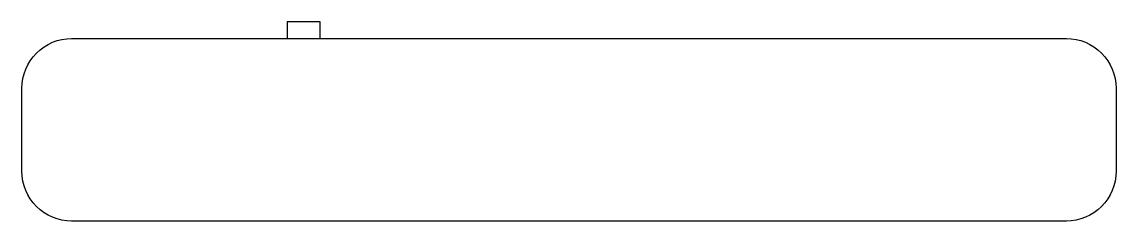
# Model space of a CAD drawing. Header units: millimetres. Extents: x -5 to 325, y 130 to 190.
import ezdxf

# ---------------------------------------------------------------- set-up
doc = ezdxf.new("R2010")
doc.units = ezdxf.units.MM
doc.layers.get('0').update_dxf_attribs({"linetype": 'CONTINUOUS'})

msp = doc.modelspace()

# ---------------------------------------------------------------- linework, layer by layer
msp.add_lwpolyline([(75, 185), (85, 185), (85, 190), (75, 190)], close=True)
msp.add_lwpolyline([(10, 185), (310, 185, -0.414214), (325, 170), (325, 145, -0.414214), (310, 130), (10, 130, -0.414214), (-5, 145), (-5, 170, -0.414214)], format="xyb", close=True)

doc.saveas('drawing.dxf')
